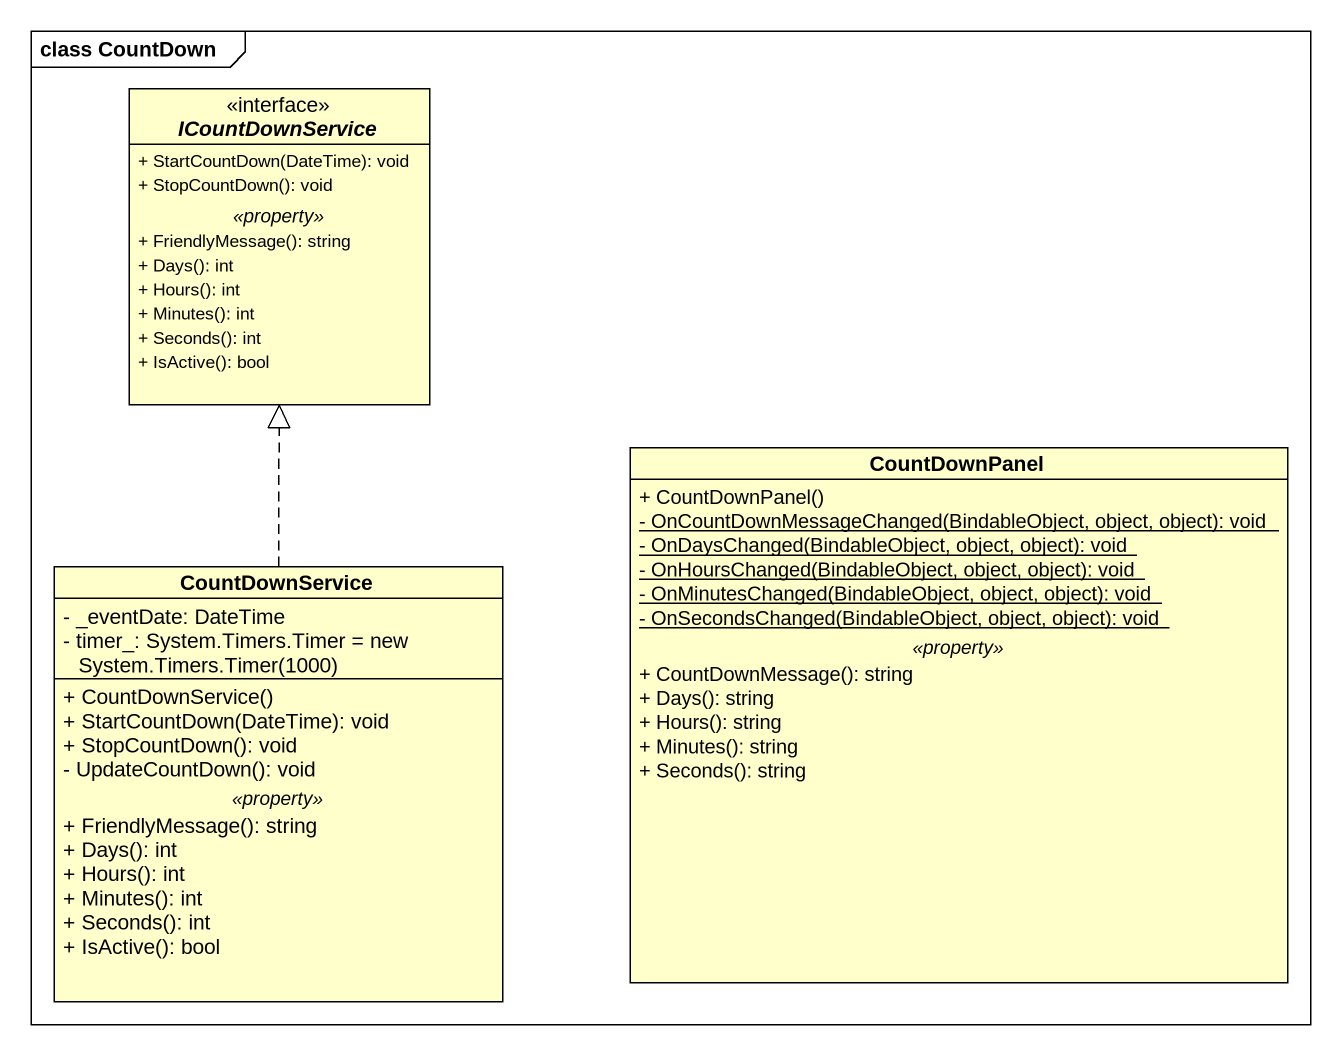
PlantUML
@startuml
mainframe class CountDown
hide circle
hide empty members
skinparam classAttributeIconSize 0
interface ICountDownService {
  + StartCountDown(DateTime): void
  + StopCountDown(): void
  .. <<property>> ..
  + FriendlyMessage(): string
  + Days(): int
  + Hours(): int
  + Minutes(): int
  + Seconds(): int
  + IsActive(): bool
}
class CountDownPanel {
  + CountDownPanel()
  {static} - OnCountDownMessageChanged(BindableObject, object, object): void
  {static} - OnDaysChanged(BindableObject, object, object): void
  {static} - OnHoursChanged(BindableObject, object, object): void
  {static} - OnMinutesChanged(BindableObject, object, object): void
  {static} - OnSecondsChanged(BindableObject, object, object): void
  .. <<property>> ..
  + CountDownMessage(): string
  + Days(): string
  + Hours(): string
  + Minutes(): string
  + Seconds(): string
}
class CountDownService {
  - _eventDate: DateTime
  {field} - timer_: System.Timers.Timer = new System.Timers.Timer(1000)
  --
  + CountDownService()
  + StartCountDown(DateTime): void
  + StopCountDown(): void
  - UpdateCountDown(): void
  .. <<property>> ..
  + FriendlyMessage(): string
  + Days(): int
  + Hours(): int
  + Minutes(): int
  + Seconds(): int
  + IsActive(): bool
}
CountDownService .up.|> ICountDownService
@enduml
